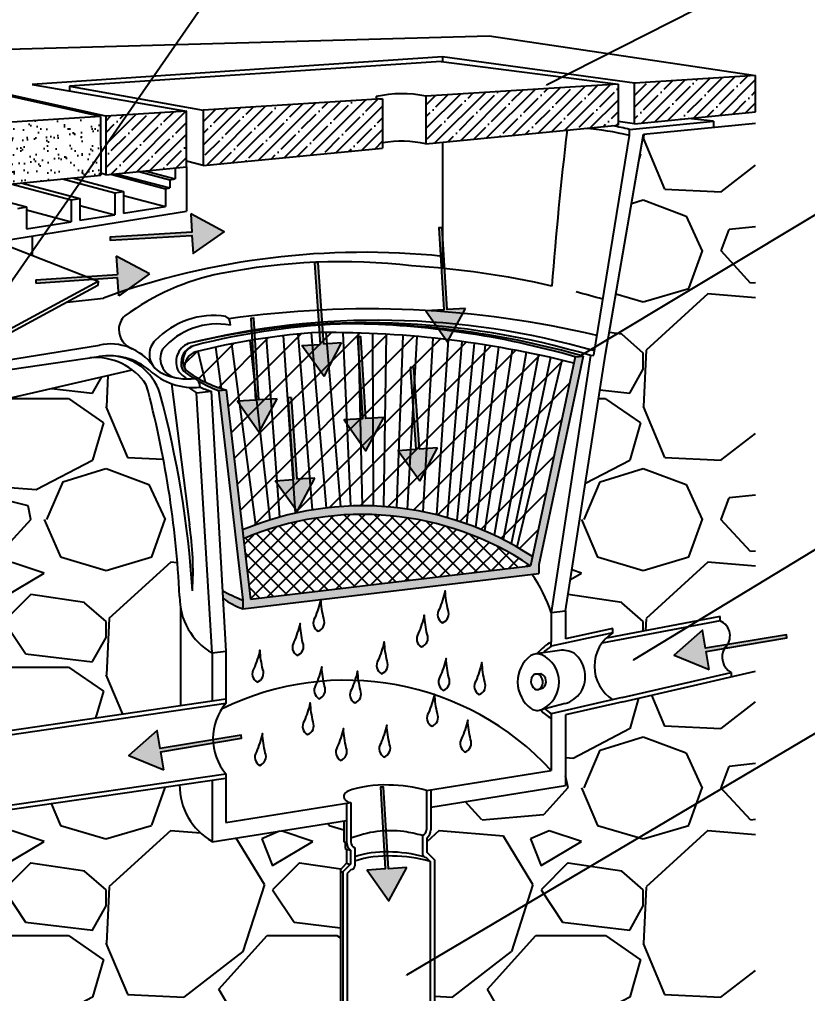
# Model space of a CAD drawing. Header units: inches. Extents: x 1 to 3312, y -950 to 1520.
# Drawn here: x 2925.2 to 2998.5, y 60.4 to 151.1 of the extents above; entities that cross this region are included whole.
import ezdxf
from ezdxf import colors
from ezdxf.entities.mleader import LeaderData, LeaderLine
from ezdxf.math import Vec2, Vec3

# ---------------------------------------------------------------- set-up
doc = ezdxf.new("R2010")
doc.units = ezdxf.units.IN
doc.header["$MEASUREMENT"] = 0
doc.styles.get("Standard").update_dxf_attribs({"font": 'arial.ttf'})
pattern_1 = [(228.012788, (-1573.9118, -1470.5753), (-200, -225), [3.3634, -332.9772]), (184.96974, (-1576.1618, -1473.0753), (300, 25), [5.7717, -571.39812]), (132.510447, (-1581.9118, -1473.5753), (250, -275), [4.0697, -402.90081]), (267.27369, (-1591.6618, -1479.8253), (25, 500), [5.25595, -520.33895]), (292.833654, (-1591.9118, -1485.0753), (-125, 300), [5.15387, -510.23433]), (357.27369, (-1589.9118, -1489.8253), (-500, 25), [5.25595, -520.33895]), (37.69424, (-1584.6618, -1490.0753), (-325, -250), [6.95072, -688.12121]), (72.255328, (-1579.1618, -1485.8253), (175, 550), [6.5622, -649.65804]), (121.429566, (-1577.1618, -1479.5753), (-200, 325), [5.27375, -522.10183]), (175.23636, (-1579.9118, -1475.0753), (275, -25), [6.0208, -295.01906]), (222.397438, (-1585.9118, -1474.5753), (-300, -275), [7.7862, -770.83438]), (138.814075, (-1566.9118, -1480.0753), (-175, 150), [2.65752, -263.09612]), (171.469234, (-1568.9118, -1478.3253), (325, -50), [5.05593, -500.53779]), (225, (-1573.912, -1477.575), (-3e-15, -25), [3.53552, -31.81981]), (203.19859, (-1575.6618, -1474.5753), (125, 50), [1.90395, -188.49038]), (291.80141, (-1577.412, -1475.3253), (-25, 75), [2.69258, -131.93655]), (30.96376, (-1576.412, -1477.8253), (75, 50), [4.37322, -141.40057]), (161.56505, (-1572.662, -1475.575), (50, -25), [3.16227, -75.89467]), (16.38954, (-1591.9118, -1475.3253), (250, 75), [4.43, -438.57113]), (70.346176, (-1587.6618, -1474.0753), (-100, -275), [3.71652, -367.93519]), (293.19859, (-1572.6618, -1470.5753), (-50, 125), [3.80788, -186.58645]), (343.61046, (-1571.1618, -1474.0753), (-250, 75), [4.43, -438.57113]), (339.443955, (-1591.9118, -1490.8253), (-125, 50), [4.272, -209.32809]), (294.77514, (-1587.9118, -1492.3253), (-125, 275), [3.57945, -354.36608]), (66.80141, (-1572.4118, -1495.5753), (50, 125), [3.80788, -186.58645]), (17.354025, (-1570.9118, -1492.0753), (-325, -100), [4.19078, -414.88559]), (69.443955, (-1584.6618, -1495.5753), (-50, -125), [2.136, -211.46409]), (101.30993, (-1573.912, -1495.5753), (-25, 100), [1.27475, -126.20074]), (165.96376, (-1574.162, -1494.3253), (75, -25), [5.15388, -97.92377]), (186.009006, (-1579.1618, -1493.0753), (250, 25), [4.77625, -472.84808]), (303.69007, (-1576.412, -1480.075), (-25, 50), [3.60555, -86.53323]), (353.157227, (-1574.4118, -1483.0753), (425, -50), [6.29485, -623.18907]), (60.945396, (-1568.1618, -1483.8253), (-100, -175), [2.5739, -254.81685]), (90, (-1566.912, -1481.575), (-25, 25), [1.5, -23.5]), (120.256437, (-1579.6618, -1492.3253), (100, -175), [3.4731, -343.838]), (48.012788, (-1581.4118, -1489.3253), (200, 225), [6.7268, -329.6138]), (0, (-1576.912, -1484.325), (25, 25), [6.5, -18.5]), (325.304846, (-1570.4118, -1484.3253), (250, -175), [3.95285, -391.33186]), (254.054604, (-1567.162, -1486.5753), (-25, -100), [3.64005, -178.3627]), (207.645975, (-1568.1618, -1490.0753), (-475, -250), [5.92662, -586.73685]), (175.426079, (-1573.4118, -1492.8253), (-325, 25), [6.26997, -620.72684])]
pattern_2 = [(45, (-1591.9118, -1495.5753), (-1.08894444, 1.08894444), []), (45, (-1590.8229, -1495.5753), (-1.08894444, 1.08894444), [1.925, -0.385, 0, -0.385])]

msp = doc.modelspace()

# ---------------------------------------------------------------- hatches: boundary and pattern name
at = {"true_color": 0xc7c8ca}
h = msp.add_hatch(dxfattribs=at)
h.set_pattern_fill('ANSI35', color=9, scale=6.16, style=0)
h.set_pattern_definition(pattern_2)
h.paths.add_polyline_path([(2993.72065, 145.9217), (2982.43193, 145.21443), (2982.43193, 141.44099), (2993.72065, 142.53275)])
h.paths.add_polyline_path([(2980.91039, 145.1191), (2963.02823, 143.99873), (2963.02823, 139.56441), (2980.91039, 141.29383)])
h = msp.add_hatch(dxfattribs=at)
h.set_pattern_fill('ANSI35', color=9, scale=6.16, style=0)
h.set_pattern_definition([(45, (-412.2949, -1008.9494), (-1.08894444, 1.08894444), []), (45, (-411.2059, -1008.9494), (-1.08894444, 1.08894444), [1.925, -0.385, 0, -0.385])])
h.paths.add_polyline_path([(2958.99027, 143.74574, -0.02214529), (2958.89879, 143.74001), (2942.29044, 142.69945), (2942.29044, 137.55881), (2958.99027, 139.17389)])
h = msp.add_hatch(dxfattribs=at)
h.set_pattern_fill('ANSI35', color=9, scale=6.16, style=0)
h.set_pattern_definition(pattern_2)
h.paths.add_polyline_path([(2935.17943, 142.25392), (2933.22169, 142.13126), (2933.22866, 139.43811)])
h.paths.add_polyline_path([(2940.7267, 142.60147), (2935.17943, 142.25392), (2933.22866, 139.43811), (2933.23579, 136.68311), (2940.7267, 137.40757)])
at = {"ltscale": 0.5}
h = msp.add_hatch(dxfattribs=at)
h.set_pattern_fill('AR-SAND', color=0, scale=0.81)
h.set_pattern_definition([(37.5, (-1576.8174, -1480.4809), (-0.05102462, 1.56072725), [0, -1.2312, 0, -1.377, 0, -1.31625]), (7.5, (-1576.8174, -1480.4809), (1.4335191, 2.2859383), [0, -0.6642, 0, -1.1097, 0, -0.42525]), (327.5, (-1577.8137, -1480.4809), (2.5224549, 0.00458383), [0, -0.405, 0, -1.458, 0, -1.9035]), (317.5, (-1577.8137, -1480.4809), (2.43496255, 0.7109172), [0, -0.2025, 0, -0.9558, 0, -1.0935])])
h.paths.add_polyline_path([(2932.7484, 138.74488), (2932.72324, 142.09998), (2932.72303, 142.10002), (2911.91692, 140.79646, -0.00704533), (2909.21364, 140.68605), (2904.45723, 133.89986), (2931.18244, 136.48452)])
h.paths.add_polyline_path([(2909.21364, 140.68605, -0.03005652), (2897.68769, 141.07073, 0.58426757), (2893.27198, 135.11531, 0.44057269), (2898.64808, 133.33805), (2904.45723, 133.89986)])
at = {"ltscale": 0.5, "true_color": 0xc7c8ca}
h = msp.add_hatch(dxfattribs=at)
h.set_pattern_fill('GRAVEL', color=9, scale=25)
h.set_pattern_definition(pattern_1)
h.paths.add_polyline_path([(2993.72065, 141.47384), (2983.28291, 140.46438), (2979.73422, 119.97978), (2993.72065, 121.29676)])
h.paths.add_polyline_path([(2993.72065, 121.29676), (2979.73422, 119.97978), (2976.03464, 96.08424), (2993.72065, 98.19883)])
h.paths.add_polyline_path([(2993.72065, 98.19883), (2976.03464, 96.08424), (2976.03464, 93.46554), (2980.43231, 94.41976), (2980.43231, 94.01045, 0.05278237), (2979.82508, 93.53703), (2993.72065, 96.17558)])
at = {"ltscale": 0.5}
h = msp.add_hatch(dxfattribs=at)
h.set_pattern_fill('AR-SAND', color=0, scale=0.71)
h.set_pattern_definition([(37.5, (-1576.8174, -1480.4809), (-0.04472528, 1.36804488), [0, -1.0792, 0, -1.207, 0, -1.15375]), (7.5, (-1576.8174, -1480.4809), (1.25654146, 2.0037237), [0, -0.5822, 0, -0.9727, 0, -0.37275]), (327.5, (-1577.6907, -1480.4809), (2.21104072, 0.00401793), [0, -0.355, 0, -1.278, 0, -1.6685]), (317.5, (-1577.6907, -1480.4809), (2.1343499, 0.62314965), [0, -0.1775, 0, -0.8378, 0, -0.9585])])
h.paths.add_polyline_path([(2932.7484, 138.74488), (2931.18244, 136.48452), (2932.7642, 136.6375)])
at = {"ltscale": 0.5, "true_color": 0x105689}
h = msp.add_hatch(color=146, dxfattribs=at)
h.dxf.hatch_style = 1
h.paths.add_polyline_path([(2941.12937, 133.03524), (2941.23106, 131.33999), (2933.62096, 130.8835), (2933.63915, 130.58028), (2941.24925, 131.03677), (2941.35094, 129.34152), (2944.23116, 131.36779)])
h = msp.add_hatch(color=146, dxfattribs=at)
h.dxf.hatch_style = 1
h.paths.add_polyline_path([(2966.69848, 124.23639), (2965.00323, 124.1347), (2964.54674, 131.7448), (2964.24352, 131.72661), (2964.70001, 124.11651), (2963.00476, 124.01482), (2965.03103, 121.1346)])
at = {"ltscale": 0.5, "true_color": 0xcd6928}
h = msp.add_hatch(color=32, dxfattribs=at)
h.dxf.hatch_style = 1
h.paths.add_polyline_path([(2934.18942, 129.10087), (2934.30585, 127.40657), (2926.70001, 126.88388), (2926.72084, 126.58083), (2934.32668, 127.10352), (2934.44312, 125.40921), (2937.30559, 127.46047)])
h = msp.add_hatch(color=32, dxfattribs=at)
h.dxf.hatch_style = 1
h.paths.add_polyline_path([(2955.1802, 121.02543), (2953.4859, 120.90899), (2952.96321, 128.51484), (2952.66016, 128.49401), (2953.18285, 120.88817), (2951.48854, 120.77173), (2953.5398, 117.90925)])
at = {"ltscale": 0.5}
h = msp.add_hatch(color=0, dxfattribs=at)
h.dxf.hatch_style = 1
h.paths.add_polyline_path([(2956.44853, 122.80026, -0.06610602), (2976.90187, 119.72608), (2977.65639, 119.78412, 0.06929766)])
h.paths.add_polyline_path([(2940.67083, 118.48587, -0.48992138), (2941.41128, 120.76489, 0.37805595), (2940.25846, 118.84996, 0.17933133), (2940.60324, 118.28513, 0.02073171), (2941.46776, 117.69541, 0.00435857), (2941.56647, 117.70625, -0.10232589), (2941.8179, 117.48506, 0.04162682), (2943.7151, 116.58816), (2944.43527, 116.65597, -0.09854018)])
at = {"ltscale": 0.5, "true_color": 0x105689}
h = msp.add_hatch(color=146, dxfattribs=at)
h.dxf.hatch_style = 1
h.paths.add_polyline_path([(2949.17116, 115.81848), (2947.47591, 115.71679), (2947.01942, 123.32689), (2946.7162, 123.3087), (2947.17269, 115.6986), (2945.47744, 115.59691), (2947.50371, 112.71669)])
at = {"ltscale": 0.5}
h = msp.add_hatch(dxfattribs=at)
h.set_pattern_fill('ANSI31', color=0, scale=15.2)
h.set_pattern_definition([(45, (-412.2949, -1008.9494), (-1.3435029, 1.3435029), [])])
h.paths.add_polyline_path([(2976.77997, 119.14045, 0.00304175), (2975.68283, 119.41138), (2971.48987, 102.01126, -0.0147917), (2972.94321, 101.11751)])
h.paths.add_polyline_path([(2975.68283, 119.41138, 0.0029633), (2974.6109, 119.66247), (2970.97355, 102.30108, -0.00513225), (2971.48987, 102.01126)])
h.paths.add_polyline_path([(2974.6109, 119.66247, 0.00304211), (2973.50744, 119.90701), (2970.21381, 102.70276, -0.00744937), (2970.97355, 102.30108)])
h.paths.add_polyline_path([(2973.50744, 119.90701, 0.00312475), (2972.37099, 120.14419), (2969.36568, 103.11776, -0.00818473), (2970.21381, 102.70276)])
h.paths.add_polyline_path([(2972.37099, 120.14419, 0.00363738), (2971.0445, 120.40236), (2968.4655, 103.52149, -0.00855188), (2969.36568, 103.11776)])
h.paths.add_polyline_path([(2971.0445, 120.40236, 0.00340888), (2969.79805, 120.62677), (2967.63986, 103.85993, -0.00773483), (2968.4655, 103.52149)])
h.paths.add_polyline_path([(2969.79805, 120.62677, 0.00341384), (2968.54683, 120.83446), (2966.80072, 104.17389, -0.00776626), (2967.63986, 103.85993)])
h.paths.add_polyline_path([(2968.54683, 120.83446, 0.00284278), (2967.50284, 120.99435), (2965.91672, 104.47305, -0.00808963), (2966.80072, 104.17389)])
h.paths.add_polyline_path([(2967.50284, 120.99435, 0.00300016), (2966.39914, 121.15021), (2965.03728, 104.73952, -0.00796551), (2965.91672, 104.47305)])
h.paths.add_polyline_path([(2966.39914, 121.15021, 0.00345202), (2965.12701, 121.31314), (2964.04288, 105.00451, -0.00892062), (2965.03728, 104.73952)])
h.paths.add_polyline_path([(2965.12701, 121.31314, 0.0038814), (2963.69412, 121.47534), (2962.77722, 105.28768, -0.01124301), (2964.04288, 105.00451)])
h.paths.add_polyline_path([(2963.69412, 121.47534, 0.00402681), (2962.20508, 121.62008), (2961.31157, 105.54203, -0.01289586), (2962.77722, 105.28768)])
h.paths.add_polyline_path([(2962.20508, 121.62008, 0.00349441), (2960.91116, 121.72624), (2960.31871, 105.67051, -0.00867819), (2961.31157, 105.54203)])
h.paths.add_polyline_path([(2960.91116, 121.72624, 0.00418976), (2959.358, 121.82966), (2959.12423, 105.77895, -0.01039708), (2960.31871, 105.67051)])
h.paths.add_polyline_path([(2959.358, 121.82966, 0.00345433), (2958.0763, 121.89534), (2958.13764, 105.8309, -0.00856393), (2959.12423, 105.77895)])
h.paths.add_polyline_path([(2958.0763, 121.89534, 0.00358227), (2956.74631, 121.94475), (2957.11431, 105.84906, -0.00887203), (2958.13764, 105.8309)])
h.paths.add_polyline_path([(2956.74631, 121.94475, 0.00382234), (2955.32657, 121.97644), (2956.02378, 105.82844, -0.00945491), (2957.11431, 105.84906)])
h.paths.add_polyline_path([(2955.32657, 121.97644, 0.00424424), (2953.74976, 121.9862), (2955.10253, 105.77882, -0.00799721), (2956.02378, 105.82844)])
h.paths.add_polyline_path([(2953.74976, 121.9862, 0.00373521), (2952.36209, 121.97264), (2953.75932, 105.65327, -0.01169486), (2955.10253, 105.77882)])
h.paths.add_polyline_path([(2952.36209, 121.97264, 0.00441174), (2951.13041, 121.85623), (2952.46486, 105.47185, -0.01133109), (2953.75932, 105.65327)])
h.paths.add_polyline_path([(2951.13041, 121.85623, 0.0048378), (2949.78238, 121.70361), (2950.89939, 105.17152, -0.01381913), (2952.46486, 105.47185)])
h.paths.add_polyline_path([(2949.78238, 121.70361, 0.0057839), (2948.17497, 121.48696), (2949.43758, 104.80869, -0.01305725), (2950.89939, 105.17152)])
h.paths.add_polyline_path([(2948.17497, 121.48696, 0.00540867), (2946.67675, 121.25077), (2948.52263, 104.5397, -0.00826663), (2949.43758, 104.80869)])
h.paths.add_polyline_path([(2946.67675, 121.25077, 0.00618361), (2944.97061, 120.94111), (2947.20541, 104.09354, -0.01205623), (2948.52263, 104.5397)])
h.paths.add_polyline_path([(2944.97061, 120.94111, 0.00552621), (2943.45273, 120.62874), (2943.95807, 116.79276, 0.01157612), (2944.43527, 116.65597), (2945.94698, 103.59945, -0.01171986), (2947.20541, 104.09354)])
h.paths.add_polyline_path([(2943.45273, 120.62874, 0.00606014), (2941.7966, 120.24771), (2942.46289, 117.38545, 0.03755358), (2943.95807, 116.79276)])
h.paths.add_polyline_path([(2941.7966, 120.24771, 0.00069276), (2941.60788, 120.2016, 0.34437859), (2940.55841, 118.68103, 0.03718512), (2940.67083, 118.48587, 0.04915106), (2942.46289, 117.38545)])
at = {"ltscale": 0.5, "true_color": 0x105689}
h = msp.add_hatch(color=146, dxfattribs=at)
h.dxf.hatch_style = 1
h.paths.add_polyline_path([(2959.11457, 114.08548), (2957.41932, 113.98379), (2956.96283, 121.59389), (2956.65961, 121.5757), (2957.1161, 113.9656), (2955.42085, 113.86391), (2957.44712, 110.98369)])
at = {"ltscale": 0.5}
h = msp.add_hatch(color=0, dxfattribs=at)
h.dxf.hatch_style = 1
h.paths.add_polyline_path([(2973.52278, 99.56106), (2973.52278, 100.36676), (2977.65639, 119.78412), (2976.90187, 119.71308), (2972.76407, 100.27605), (2946.69268, 97.15888), (2944.43527, 116.65597), (2943.7151, 116.58816), (2945.97406, 97.07768), (2945.97635, 96.26753)])
at = {"ltscale": 0.5, "true_color": 0xc7c8ca}
h = msp.add_hatch(dxfattribs=at)
h.set_pattern_fill('GRAVEL', color=9, scale=25)
h.set_pattern_definition(pattern_1)
edge = h.paths.add_edge_path()
edge.add_line((2993.72065, 49.57815), (2993.72065, 90.4447))
edge.add_line((2993.72065, 90.4447), (2981.37179, 87.60109))
edge.add_line((2981.37179, 87.60109), (2976.03464, 86.37208))
edge.add_line((2976.03464, 86.37208), (2976.03464, 79.79193))
edge.add_line((2976.03464, 79.79193), (2963.47717, 77.7897))
edge.add_line((2963.47717, 77.7897), (2963.47717, 75.68334))
edge.add_arc((2962.48467, 75.68334), 0.9925, -50.9134924, 0, ccw=False)
edge.add_line((2963.11044, 74.91297), (2963.11044, 73.60019))
edge.add_line((2963.11044, 73.60019), (2963.81889, 72.89173))
edge.add_line((2963.81889, 72.89173), (2963.81889, 55.64585))
edge.add_line((2963.81889, 55.64585), (2964.24338, 43.93312))
edge.add_line((2964.24338, 43.93312), (2955.4461, 43.27975))
edge.add_line((2955.4461, 43.27975), (2955.07761, 53.76516))
edge.add_line((2955.07761, 53.76516), (2955.07761, 71.95556))
edge.add_line((2955.07761, 71.95556), (2955.62726, 72.56879))
edge.add_line((2955.62726, 72.56879), (2955.62726, 73.88158))
edge.add_line((2955.62726, 73.88158), (2955.52418, 74.51207))
edge.add_line((2955.52418, 74.51207), (2955.52418, 73.94533))
edge.add_arc((2956.0028, 74.60395), 0.81416, 233.9934559, 269.7796727)
edge.add_arc((2956.62544, 74.56017), 0.9925, 183.2369107, 230.9134924, ccw=False)
edge.add_arc((2955.63765, 75.31828), 0.81416, 252.0747664, 269.7796727, ccw=False)
edge.add_line((2955.38707, 74.54364), (2955.38707, 76.49977))
edge.add_line((2955.38707, 76.49977), (2943.12145, 74.54407))
edge.add_line((2943.12145, 74.54407), (2943.12145, 74.59568))
edge.add_arc((2946.09738, 79.80318), 5.99785, 179.3780863, 240.2533516, ccw=False)
edge.add_line((2940.09988, 79.86828), (2896.26081, 73.4575))
edge.add_line((2896.26081, 73.4575), (2896.26081, 32.48577))
edge.add_line((2896.26081, 32.48577), (2993.72065, 49.57815))
edge = h.paths.add_edge_path()
edge.add_arc((2946.09738, 97.35656), 5.99785, 179.3736961, 188.6985603, ccw=False)
edge.add_arc((2847.00026, 92.87146), 93.21078, 2.7983608, 15.0863639)
edge.add_arc((2932.27, 113.96197), 5.6927, 33.8372245, 53.1016289)
edge.add_line((2935.68789, 118.51443), (2900.54685, 110.448))
edge.add_arc((2901.56578, 105.16839), 5.37703, 100.9233254, 170.6092139)
edge.add_line((2896.26081, 106.04575), (2896.26081, 80.74772))
edge.add_line((2896.26081, 80.74772), (2940.16852, 87.22906))
edge.add_line((2940.16852, 87.22906), (2940.16852, 96.44946))
at = {"ltscale": 0.5, "true_color": 0xcd6928}
h = msp.add_hatch(color=32, dxfattribs=at)
h.dxf.hatch_style = 1
h.paths.add_polyline_path([(2964.09116, 111.24943), (2962.39686, 111.13299), (2961.87417, 118.73883), (2961.57112, 118.71801), (2962.09381, 111.11217), (2960.3995, 110.99573), (2962.45076, 108.13325)])
h = msp.add_hatch(color=32, dxfattribs=at)
h.dxf.hatch_style = 1
h.paths.add_polyline_path([(2952.68975, 108.43744), (2950.99544, 108.321), (2950.47275, 115.92684), (2950.1697, 115.90602), (2950.69239, 108.30018), (2948.99809, 108.18374), (2951.04935, 105.32126)])
at = {"ltscale": 0.5}
h = msp.add_hatch(color=0, dxfattribs=at)
h.dxf.hatch_style = 1
h.paths.add_polyline_path([(2945.94698, 103.59945), (2946.0429, 102.77101, -0.25478595), (2972.76407, 100.27605), (2972.94321, 101.11751, 0.24962414)])
h = msp.add_hatch(dxfattribs=at)
h.set_pattern_fill('ANSI37', color=0, scale=8)
h.set_pattern_definition([(45, (-412.2949, -1008.9494), (-0.70710678, 0.70710678), []), (135, (-412.2949, -1008.9494), (-0.70710678, -0.70710678), [])])
h.paths.add_polyline_path([(2946.0429, 102.77101), (2946.69268, 97.15888), (2972.76407, 100.27605, 0.25478595)])
h = msp.add_hatch(color=0, dxfattribs=at)
h.dxf.hatch_style = 1
h.paths.add_polyline_path([(2945.97406, 97.07768, -0.04127584), (2944.09218, 97.96573), (2944.13272, 97.2558, 0.0923022), (2945.97635, 96.26753)])
at = {"ltscale": 0.5, "true_color": 0x105689}
h = msp.add_hatch(color=146, dxfattribs=at)
h.dxf.hatch_style = 1
h.paths.add_polyline_path([(2989.39059, 90.61566), (2989.11024, 92.29066), (2996.62944, 93.54914), (2996.57929, 93.84874), (2989.0601, 92.59025), (2988.77976, 94.26525), (2986.1299, 91.94583)])
h = msp.add_hatch(color=146, dxfattribs=at)
h.dxf.hatch_style = 1
h.paths.add_polyline_path([(2938.62792, 81.26384), (2938.34757, 82.93884), (2945.86676, 84.19732), (2945.81662, 84.49692), (2938.29743, 83.23844), (2938.01709, 84.91344), (2935.36723, 82.59402)])
h = msp.add_hatch(color=146, dxfattribs=at)
h.dxf.hatch_style = 1
h.paths.add_polyline_path([(2961.24042, 72.15158), (2959.54517, 72.04989), (2959.08868, 79.65999), (2958.78546, 79.6418), (2959.24195, 72.0317), (2957.5467, 71.93001), (2959.57297, 69.04979)])

# ---------------------------------------------------------------- linework, layer by layer
at = {"color": 0, "ltscale": 0.5}
for p, q in [((2907.3696, 147.91552), (2968.90843, 149.63562)), ((2968.90843, 149.63562), (2993.72065, 145.9217)), ((2932.72303, 142.10002), (2906.80219, 147.89966)), ((2933.22169, 142.13126), (2907.3696, 147.91552)), ((2964.57287, 147.67976), (2926.36754, 145.0986)), ((2964.45777, 147.21759), (2929.85251, 144.93511)), ((2964.45777, 147.21759), (2980.91039, 145.1191)), ((2982.43193, 145.21443), (2964.57287, 147.67976)), ((2964.57287, 147.67976), (2964.57287, 147.2029)), ((2993.72065, 145.9217), (2982.43193, 145.21443)), ((2982.43193, 141.44099), (2982.43193, 145.21443)), ((2993.72065, 142.53275), (2993.72065, 145.9217)), ((2926.36754, 145.0986), (2940.7267, 142.60147)), ((2929.85251, 144.93511), (2942.29044, 142.69945)), ((2929.85251, 144.93511), (2929.85251, 144.49255)), ((2980.91039, 145.1191), (2963.02823, 143.99873)), ((2980.91039, 145.1191), (2980.91039, 141.29383)), ((2958.99027, 143.74574), (2942.29044, 142.69945)), ((2958.99027, 143.74574), (2958.99027, 139.17389)), ((2963.02823, 143.99873), (2963.02823, 139.56441)), ((2940.7267, 142.60147), (2933.22169, 142.13126)), ((2940.7267, 137.40757), (2940.7267, 142.60147)), ((2942.29044, 142.69945), (2942.29044, 137.55881)), ((2982.43193, 141.44099), (2993.72065, 142.53275)), ((2932.72324, 142.10003), (2911.91692, 140.79646)), ((2932.72324, 142.10003), (2932.7642, 136.6375)), ((2933.22169, 142.13126), (2933.23579, 136.68311)), ((2982.43193, 141.44099), (2980.91039, 141.65103)), ((2981.97324, 140.90906), (2989.80409, 141.6664)), ((2989.80409, 141.6664), (2987.43658, 141.925)), ((2989.80409, 141.6664), (2989.80409, 141.09506)), ((2963.02823, 139.56441), (2980.91039, 141.29383)), ((2981.97324, 140.33772), (2981.97324, 140.90906)), ((2983.28291, 140.46438), (2993.72065, 141.47384)), ((2964.57287, 139.71379), (2964.57287, 127.97335)), ((2978.64563, 119.87727), (2981.97324, 140.33772)), ((2979.73422, 119.97978), (2983.28291, 140.46438)), ((2942.29044, 137.55881), (2958.99027, 139.17389)), ((2942.29044, 137.55881), (2940.7267, 137.94567)), ((2933.23579, 136.68311), (2940.7267, 137.40757)), ((2936.30632, 136.98007), (2939.19401, 136.22272)), ((2936.88846, 137.03637), (2939.6879, 136.30217)), ((2939.6879, 137.30711), (2939.6879, 136.30217)), ((2940.7267, 137.40757), (2940.7267, 133.30243)), ((2898.64808, 133.33805), (2932.7642, 136.6375)), ((2929.18594, 136.29144), (2934.08103, 135.00762)), ((2930.12787, 136.38253), (2934.88018, 135.13616)), ((2933.23579, 136.68311), (2932.76271, 136.83609)), ((2933.66746, 136.72486), (2938.77502, 135.38531)), ((2934.1613, 136.77262), (2939.19401, 135.4527)), ((2939.19401, 136.22272), (2939.6879, 136.30217)), ((2939.19401, 136.22272), (2939.19401, 135.4527)), ((2919.48876, 135.3536), (2925.85374, 133.68428)), ((2924.39029, 135.82764), (2930.0123, 134.35317)), ((2925.33222, 135.91874), (2930.81145, 134.48171)), ((2938.77502, 135.38531), (2939.19401, 135.4527)), ((2938.77502, 135.38531), (2938.77502, 133.72176)), ((2930.0123, 134.35317), (2930.81145, 134.48171)), ((2930.0123, 134.35317), (2930.0123, 132.31229)), ((2930.81145, 134.48171), (2930.81145, 132.44084)), ((2934.08103, 135.00762), (2934.88018, 135.13616)), ((2934.08103, 135.00762), (2934.08103, 132.96674)), ((2934.88018, 135.13616), (2934.88018, 133.09528)), ((2934.88018, 134.75146), (2938.77502, 133.72997)), ((2925.05459, 133.55573), (2925.85374, 133.68428)), ((2925.85374, 133.68428), (2925.85374, 131.6434)), ((2925.85374, 133.40295), (2930.0123, 132.31229)), ((2930.81312, 133.82381), (2934.08103, 132.96674)), ((2934.88018, 133.09528), (2938.77502, 133.72176)), ((2915.13916, 129.18673), (2940.7267, 133.30243)), ((2930.81145, 132.44084), (2934.08103, 132.96674)), ((2925.85374, 131.6434), (2930.0123, 132.31229)), ((2926.36754, 130.99279), (2926.36754, 129.16641)), ((2923.29884, 130.36365), (2932.51058, 126.76974)), ((2932.47179, 126.35576), (2923.03419, 121.25522)), ((2923.08376, 121.67057), (2932.51058, 126.76974)), ((2932.51058, 126.76974), (2932.47179, 126.35576)), ((2929.62821, 124.81896), (2933.0093, 125.20193)), ((2950.89939, 105.17152), (2949.78238, 121.70361)), ((2952.46486, 105.47185), (2951.13041, 121.85623)), ((2953.75932, 105.65327), (2952.36209, 121.97264)), ((2955.10253, 105.77882), (2953.74976, 121.9862)), ((2956.02378, 105.82844), (2955.32657, 121.97644)), ((2957.11431, 105.84906), (2956.74631, 121.94475)), ((2958.13764, 105.8309), (2958.0763, 121.89534)), ((2959.12423, 105.77895), (2959.358, 121.82966)), ((2960.31871, 105.67051), (2960.91116, 121.72624)), ((2961.31157, 105.54203), (2962.20508, 121.62008)), ((2914.48687, 117.89902), (2932.62959, 120.81724)), ((2947.20541, 104.09354), (2944.97061, 120.94111)), ((2948.52263, 104.5397), (2946.67675, 121.25077)), ((2949.43758, 104.80869), (2948.17497, 121.48696)), ((2962.77722, 105.28768), (2963.69412, 121.47534)), ((2964.04288, 105.00451), (2965.12701, 121.31314)), ((2965.03728, 104.73952), (2966.39914, 121.15021)), ((2967.50284, 120.99435), (2965.91672, 104.47305)), ((2968.54683, 120.83446), (2966.80072, 104.17389)), ((2918.49245, 117.70301), (2932.59272, 119.75404)), ((2941.7966, 120.24771), (2942.46289, 117.38545)), ((2943.45273, 120.62874), (2943.95807, 116.79276)), ((2969.79805, 120.62677), (2967.63986, 103.85993)), ((2971.0445, 120.40236), (2968.4655, 103.52149)), ((2972.37099, 120.14419), (2969.36568, 103.11776)), ((2973.50744, 119.90701), (2970.21381, 102.70276)), ((2977.65639, 119.78412), (2973.52278, 100.36676)), ((2978.34789, 119.84924), (2974.6946, 95.92403)), ((2976.03464, 96.08424), (2979.73422, 119.97978)), ((2976.90469, 119.7263), (2977.65639, 119.78412)), ((2978.34789, 119.84924), (2978.64563, 119.87727)), ((2974.6109, 119.66247), (2970.97355, 102.30108)), ((2975.68283, 119.41138), (2971.48987, 102.01126)), ((2976.90469, 119.7263), (2972.76407, 100.27605)), ((2900.54685, 110.448), (2935.68789, 118.51443)), ((2939.35069, 117.22144), (2941.02177, 104.06705)), ((2941.68144, 116.38861), (2943.03241, 116.52387)), ((2943.12365, 92.1478), (2941.68144, 116.38861)), ((2943.03241, 116.52387), (2944.41551, 92.30377)), ((2943.7151, 116.58816), (2944.43527, 116.65597)), ((2943.7151, 116.58816), (2945.97406, 97.07768)), ((2944.43527, 116.65597), (2946.69268, 97.15888)), ((2946.69268, 97.15888), (2972.76407, 100.27605)), ((2973.52278, 100.36676), (2973.52278, 99.56106)), ((2945.97635, 96.26753), (2973.52278, 99.56106)), ((2945.97406, 97.07768), (2945.97635, 96.26753)), ((2940.16852, 96.44946), (2940.16852, 87.22906)), ((2974.6946, 95.92403), (2976.03464, 96.08424)), ((2974.6946, 95.92403), (2974.6946, 93.17478)), ((2976.03464, 96.08424), (2976.03464, 93.46554)), ((2990.4056, 95.54611), (2979.82508, 93.53703)), ((2990.4056, 95.13896), (2990.4056, 95.54611)), ((2980.43231, 94.41976), (2976.03464, 93.46554)), ((2990.4056, 95.13896), (2979.40202, 93.04955)), ((2980.43231, 94.01045), (2980.43231, 94.41976)), ((2980.43231, 94.01045), (2974.6946, 92.76547)), ((2974.6946, 92.76547), (2974.6946, 93.17478)), ((2943.12145, 92.14905), (2943.12145, 87.66495)), ((2943.12356, 92.14931), (2944.41551, 92.30377)), ((2944.41551, 92.30377), (2944.41551, 87.45164)), ((2975.46823, 92.38773), (2973.26172, 92.05763)), ((2973.26837, 90.18583), (2973.73848, 90.2325)), ((2981.28203, 87.99089), (2991.44017, 90.33003)), ((2981.37179, 87.60109), (2993.72065, 90.4447)), ((2991.44017, 90.33003), (2991.44017, 89.91957)), ((2973.48403, 88.74427), (2973.95525, 88.88674)), ((2944.41551, 87.45164), (2896.25994, 80.34326)), ((2944.41551, 87.85597), (2896.26081, 80.74772)), ((2976.00229, 87.43303), (2973.65407, 86.81896)), ((2981.28203, 87.99089), (2974.6946, 86.47398)), ((2981.37179, 87.60109), (2976.03464, 86.37208)), ((2974.6946, 86.49666), (2974.6946, 81.19848)), ((2976.03464, 86.37208), (2976.03464, 79.79193)), ((2896.26081, 73.87138), (2944.41551, 80.90539)), ((2944.41551, 80.90539), (2944.41551, 76.37061)), ((2963.07717, 79.34613), (2974.6946, 81.19848)), ((2896.26081, 73.4575), (2944.41551, 80.49937)), ((2943.12145, 80.31014), (2943.12145, 74.54407)), ((2963.07717, 79.34613), (2963.07717, 75.68334)), ((2963.47717, 77.7897), (2976.03464, 79.79193)), ((2963.47717, 79.34613), (2963.47717, 75.68334)), ((2944.41551, 76.37061), (2956.03294, 78.22296)), ((2955.63294, 78.15918), (2955.63294, 74.56017)), ((2956.03294, 78.22296), (2956.03294, 74.56017)), ((2943.12145, 74.54407), (2955.63294, 76.53897)), ((2955.38707, 76.49977), (2955.38707, 74.54364)), ((2962.71044, 75.13554), (2962.71044, 73.4345)), ((2955.62726, 73.88158), (2955.62726, 72.56879)), ((2955.99967, 73.7898), (2955.99967, 72.47701)), ((2956.39967, 74.01237), (2956.39967, 72.31133)), ((2955.07761, 71.92005), (2955.07761, 41.8807)), ((2955.08311, 71.96169), (2955.62726, 72.56879)), ((2955.99967, 72.47701), (2955.29122, 71.76856)), ((2955.29122, 71.76856), (2955.29122, 42.17766)), ((2956.07466, 71.98631), (2955.69122, 71.60287)), ((2955.69122, 71.60287), (2955.69122, 42.59172))]:
    msp.add_line(p, q, dxfattribs=at)
at = {"color": 32, "ltscale": 0.5, "true_color": 0xcd6928}
for p, q in [((2937.30559, 127.46047), (2934.18942, 129.10087)), ((2934.18942, 129.10087), (2934.30585, 127.40657)), ((2952.96321, 128.51484), (2952.66016, 128.49401)), ((2952.66016, 128.49401), (2953.18285, 120.88817)), ((2952.96321, 128.51484), (2953.4859, 120.90899)), ((2926.70001, 126.88388), (2934.30585, 127.40657)), ((2926.72084, 126.58083), (2934.32668, 127.10352)), ((2934.44312, 125.40921), (2934.32668, 127.10352)), ((2937.30559, 127.46047), (2934.44312, 125.40921)), ((2926.70001, 126.88388), (2926.72084, 126.58083)), ((2951.48854, 120.77173), (2953.18285, 120.88817)), ((2953.5398, 117.90925), (2951.48854, 120.77173)), ((2955.1802, 121.02543), (2953.4859, 120.90899)), ((2953.5398, 117.90925), (2955.1802, 121.02543)), ((2961.87417, 118.73883), (2961.57112, 118.71801)), ((2961.57112, 118.71801), (2962.09381, 111.11217)), ((2961.87417, 118.73883), (2962.39686, 111.13299)), ((2950.47275, 115.92684), (2950.1697, 115.90602)), ((2950.1697, 115.90602), (2950.69239, 108.30018)), ((2950.47275, 115.92684), (2950.99544, 108.321)), ((2960.3995, 110.99573), (2962.09381, 111.11217)), ((2962.45076, 108.13325), (2960.3995, 110.99573)), ((2964.09116, 111.24943), (2962.39686, 111.13299)), ((2962.45076, 108.13325), (2964.09116, 111.24943)), ((2948.99809, 108.18374), (2950.69239, 108.30018)), ((2951.04935, 105.32126), (2948.99809, 108.18374)), ((2952.68975, 108.43744), (2950.99544, 108.321)), ((2951.04935, 105.32126), (2952.68975, 108.43744))]:
    msp.add_line(p, q, dxfattribs=at)
at = {"color": 146, "ltscale": 0.5, "true_color": 0x105689}
for points in [[(2941.12937, 133.03524), (2941.23106, 131.33999), (2933.62096, 130.8835), (2933.63915, 130.58028), (2941.24925, 131.03677), (2941.35094, 129.34152), (2944.23116, 131.36779)], [(2966.69848, 124.23639), (2965.00323, 124.1347), (2964.54674, 131.7448), (2964.24352, 131.72661), (2964.70001, 124.11651), (2963.00476, 124.01482), (2965.03103, 121.1346)], [(2949.17116, 115.81848), (2947.47591, 115.71679), (2947.01942, 123.32689), (2946.7162, 123.3087), (2947.17269, 115.6986), (2945.47744, 115.59691), (2947.50371, 112.71669)], [(2959.11457, 114.08548), (2957.41932, 113.98379), (2956.96283, 121.59389), (2956.65961, 121.5757), (2957.1161, 113.9656), (2955.42085, 113.86391), (2957.44712, 110.98369)], [(2989.39059, 90.61566), (2989.11024, 92.29066), (2996.62944, 93.54914), (2996.57929, 93.84874), (2989.0601, 92.59025), (2988.77976, 94.26525), (2986.1299, 91.94583)], [(2938.62792, 81.26384), (2938.34757, 82.93884), (2945.86676, 84.19732), (2945.81662, 84.49692), (2938.29743, 83.23844), (2938.01709, 84.91344), (2935.36723, 82.59402)], [(2961.24042, 72.15158), (2959.54517, 72.04989), (2959.08868, 79.65999), (2958.78546, 79.6418), (2959.24195, 72.0317), (2957.5467, 71.93001), (2959.57297, 69.04979)]]:
    msp.add_lwpolyline(points, close=True, dxfattribs=at)
for points in [[(2952.68137, 95.42403, 0.43193221), (2952.98954, 94.16915, 0.43193221), (2953.51049, 95.35165, -0.03895305), (2953.24864, 97.13703, -0.03895305)], [(2964.25347, 96.20934, 0.43193221), (2964.56163, 94.95446, 0.43193221), (2965.08259, 96.13696, -0.03895305), (2964.82074, 97.92234, -0.03895305)], [(2962.31105, 93.95774, 0.43193221), (2962.61922, 92.70285, 0.43193221), (2963.14017, 93.88535, -0.03895305), (2962.87832, 95.67073, -0.03895305)], [(2950.73895, 93.17242, 0.43193221), (2951.04712, 91.91754, 0.43193221), (2951.56808, 93.10004, -0.03895305), (2951.30623, 94.88542, -0.03895305)], [(2958.58172, 91.47321, 0.43193221), (2958.88989, 90.21832, 0.43193221), (2959.41084, 91.40082, -0.03895305), (2959.14899, 93.18621, -0.03895305)], [(2947.00962, 90.6879, 0.43193221), (2947.31779, 89.43301, 0.43193221), (2947.83875, 90.61551, -0.03895305), (2947.5769, 92.40089, -0.03895305)], [(2964.33109, 89.92035, 0.43193221), (2964.63926, 88.66547, 0.43193221), (2965.16022, 89.84797, -0.03895305), (2964.89837, 91.63335, -0.03895305)], [(2952.759, 89.13504, 0.43193221), (2953.06716, 87.88015, 0.43193221), (2953.58812, 89.06265, -0.03895305), (2953.32627, 90.84804, -0.03895305)], [(2967.67204, 89.53214, 0.43193221), (2967.9802, 88.27725, 0.43193221), (2968.50116, 89.45975, -0.03895305), (2968.23931, 91.24514, -0.03895305)], [(2956.09994, 88.74683, 0.43193221), (2956.40811, 87.49194, 0.43193221), (2956.92907, 88.67444, -0.03895305), (2956.66722, 90.45982, -0.03895305)], [(2963.26589, 86.58172, 0.43193221), (2963.57406, 85.32684, 0.43193221), (2964.09501, 86.50934, -0.03895305), (2963.83316, 88.29472, -0.03895305)], [(2951.69379, 85.79641, 0.43193221), (2952.00196, 84.54152, 0.43193221), (2952.52292, 85.72402, -0.03895305), (2952.26107, 87.50941, -0.03895305)], [(2958.81485, 83.70898, 0.43193221), (2959.12301, 82.45409, 0.43193221), (2959.64397, 83.63659, -0.03895305), (2959.38212, 85.42198, -0.03895305)], [(2966.35114, 84.17482, 0.43193221), (2966.6593, 82.91993, 0.43193221), (2967.18026, 84.10243, -0.03895305), (2966.91841, 85.88781, -0.03895305)], [(2947.24275, 82.92367, 0.43193221), (2947.55092, 81.66878, 0.43193221), (2948.07188, 82.85128, -0.03895305), (2947.81003, 84.63667, -0.03895305)], [(2954.77904, 83.3895, 0.43193221), (2955.08721, 82.13462, 0.43193221), (2955.60817, 83.31712, -0.03895305), (2955.34631, 85.1025, -0.03895305)]]:
    msp.add_lwpolyline(points, format="xyb", close=True, dxfattribs=at)
at = {"color": 0, "ltscale": 0.5}
for points in [[(2955.52418, 74.51207), (2955.52418, 73.94533)], [(2963.11044, 74.91297), (2963.11044, 73.60019), (2963.81889, 72.89173), (2963.81889, 43.7614)], [(2963.03545, 73.10948), (2963.41889, 72.72605), (2963.41889, 43.09035)]]:
    msp.add_lwpolyline(points, dxfattribs=at)
for centre, radius, start, end in [((2958.43609, 143.90707), 0.06044, 119.895521, 239.9948657), ((2958.87987, 144.77498), 1.03515, 242.7481329, 276.1223053), ((2960.80453, 133.68521), 10.55052, 77.8327063, 103.1405133), ((3326.40786, 99.23316), 352.70383, 173.2261241, 175.5949893), ((2976.04213, 116.40487), 24.65683, 76.0812261, 85.8298583), ((2976.04213, 116.97621), 24.65683, 76.0812261, 79.8165903), ((2960.80453, 129.25089), 10.55052, 77.8327063, 99.901754), ((2957.26553, 58.24414), 71.21594, 84.1106173, 109.9135054), ((2955.11936, 71.02445), 57.55483, 83.4378842, 101.2090237), ((2956.70732, 47.30923), 81.0467, 77.1399648, 86.4705081), ((2948.44424, 105.18907), 22.74452, 101.4443852, 126.2419268), ((2956.70732, 47.30923), 81.0467, 73.671649, 75.4967072), ((2936.17891, 122.26299), 1.73449, 132.9198838, 179.5227291), ((2943.27536, 116.06766), 7.50455, 81.2719467, 136.4453952), ((2944.00509, 122.76685), 0.82674, 353.7153313, 60.3455218), ((2957.72949, 32.043), 92.14747, 76.689437, 98.1485235), ((2943.61458, 116.08804), 6.69891, 79.5738553, 139.6006969), ((2958.5294, 50.24065), 72.89163, 73.9259918, 103.9963889), ((2957.51348, 50.16964), 72.7277, 73.3531779, 102.8655353), ((2957.81491, 56.74996), 66.0832, 91.6084145, 104.3726131), ((2956.22361, 45.14958), 77.65101, 73.9775337, 90.4006916), ((2955.10006, 44.25066), 78.56118, 73.888122, 89.3727794), ((2936.36983, 122.27744), 1.92535, 180, 249.2932706), ((2958.34272, 52.12007), 70.10813, 94.8936072, 103.8098486), ((2953.96354, 29.10354), 92.8829, 75.7799146, 90.9879201), ((2933.64268, 116.00838), 4.91441, 35.8750255, 101.8965892), ((2939.01782, 119.96846), 1.73449, 132.9198838, 179.5227291), ((2941.64607, 119.24647), 1.87651, 113.4345433, 207.8971644), ((2941.92018, 119.15404), 1.68932, 107.5325167, 190.3701057), ((2941.92487, 119.33823), 1.51629, 109.7986049, 214.2034901), ((2933.55611, 113.99621), 5.83786, 50.3224046, 99.4986883), ((2933.48379, 114.82223), 5.01237, 17.4838788, 89.1733008), ((2939.20874, 119.98291), 1.92535, 180, 249.2932706), ((2940.13374, 119.56716), 1.83591, 151.978525, 266.2763492), ((2942.05608, 118.76981), 1.5003, 107.3818485, 183.392292), ((2932.27, 113.96197), 5.6927, 33.8372245, 95.3535137), ((2941.19293, 119.03273), 0.95218, 191.0668566, 231.7342967), ((2941.37875, 122.84756), 5.98049, 226.7811195, 275.76223), ((2940.89547, 123.36244), 5.69585, 245.4395207, 276.765456), ((2945.07333, 123.32794), 7.10357, 224.2800126, 232.826679), ((2948.14372, 128.41095), 12.62502, 233.3257526, 238.0764301), ((2947.1505, 127.02871), 10.72223, 232.8199864, 255.3310583), ((2847.00026, 92.87146), 93.21078, 2.7983608, 15.0863639), ((2941.15742, 116.98779), 0.82674, 353.7153313, 60.3455218), ((2948.14372, 128.41095), 12.62502, 239.9302612, 249.4649221), ((2848.26636, 92.06773), 93.21078, 3.6152121, 15.0863639), ((2948.14372, 127.23435), 12.62502, 235.0576288, 239.2120377), ((2945.07333, 123.32794), 7.10357, 244.2058304, 253.3030708), ((2957.11431, 77.00634), 28.84273, 56.7152538, 112.7791466), ((2957.11431, 77.00634), 28.04273, 56.0776718, 113.253815), ((2912.17023, 99.72824), 29.17596, 356.4962342, 8.5522857), ((2960.41844, 90.95862), 15.11503, 19.1782477, 34.3460898), ((2950.40268, 108.90048), 12.62502, 239.9302612, 249.4649221), ((2946.09738, 97.35656), 5.99785, 179.3736961, 240.2775748), ((2947.70844, 101.71258), 5.7139, 231.259617, 252.3539534), ((2989.83282, 93.74747), 1.50476, 311.6288112, 67.6266735), ((2982.36479, 90.90563), 3.6571, 121.8986963, 238.222363), ((2976.60545, 89.61914), 4.03657, 118.2542793, 142.453153), ((2976.68134, 89.63106), 3.71102, 122.3685906, 136.9703312), ((2992.28264, 91.78024), 1.67716, 149.8461523, 239.8461523), ((2974.62873, 89.44901), 3.06453, 126.6631003, 234.3361928), ((2973.37793, 90.91246), 1.15105, 68.041502, 120.2029411), ((2972.59912, 89.42493), 2.82677, 296.1222168, 64.6735918), ((2975.72227, 90.17612), 2.22615, 60.4735491, 96.5525793), ((2975.07255, 89.93941), 2.78865, 328.3773682, 51.2146295), ((2973.62643, 89.49145), 0.82677, 129.4926469, 236.444396), ((2973.32316, 89.74491), 0.44431, 74.1092081, 120.0570307), ((2973.09114, 89.42493), 0.82677, 313.6653223, 64.6735918), ((2973.38481, 89.48519), 0.82677, 313.6271908, 64.6735918), ((2955.54479, 63.58944), 26.01526, 42.5998284, 116.3215395), ((2973.39852, 89.16152), 0.42591, 233.2678771, 308.2113856), ((2975.04508, 90.27917), 3.0028, 288.588814, 323.1244082), ((2948.23414, 84.17851), 5.02944, 139.3986149, 220.6013851), ((2973.40676, 87.80798), 1.01947, 236.3611655, 295.379278), ((2976.60545, 89.61914), 4.03657, 223.7430027, 241.7457207), ((2976.68134, 89.63106), 3.71102, 226.4400483, 237.6314094), ((2946.09738, 79.80318), 5.99785, 179.3736961, 240.2775748), ((2959.06249, 70.26021), 9.60143, 87.0172523, 110.4548781), ((2959.5621, 67.30315), 12.54548, 73.7286625, 90), ((2955.91375, 78.77181), 0.52668, 107.4977564, 207.1204909), ((2956.10523, 79.07481), 0.85492, 219.4393196, 265.1489578), ((2959.7238, 65.56785), 10.02181, 82.8524375, 111.6097776), ((2959.19536, 63.09256), 12.54548, 73.7286625, 81.8643313), ((2962.48467, 75.68334), 0.5925, 292.397964, 0), ((2962.48467, 75.68334), 0.9925, 309.0865076, 0), ((2955.63765, 75.31828), 0.81416, 252.0747664, 269.7796727), ((2956.62544, 74.56017), 0.9925, 180, 230.9134924), ((2956.62544, 74.56017), 0.5925, 180, 247.602036), ((2956.0028, 74.60395), 0.81416, 233.9934559, 269.7796727), ((2959.22638, 64.60627), 9.01045, 88.1447612, 108.2832033), ((2959.54063, 61.38349), 12.22852, 74.1153454, 90.1056219), ((2959.4042, 63.64013), 9.60143, 87.0172523, 108.235606), ((2959.90381, 60.68307), 12.54548, 73.7286625, 90), ((2963.03545, 73.4345), 0.32502, 180, 270), ((2955.23813, 71.92005), 0.16052, 164.9652386, 289.3125658), ((2956.0028, 73.29117), 0.81416, 242.531173, 269.7796727), ((2956.07466, 72.31133), 0.32502, 270, 0)]:
    msp.add_arc(centre, radius, start, end, dxfattribs=at)

# ---------------------------------------------------------------- leaders
ml = msp.add_multileader_mtext('Standard')
ml.set_content('SKIMMER INFLOW', color=256)
ml.set_leader_properties(color=256)
ml.build(insert=Vec2(0, 0))
ml.multileader.update_dxf_attribs({"text_left_attachment_type": 5, "text_right_attachment_type": 5, "dogleg_length": 0.36, "arrow_head_size": 0.18})
ctx = ml.context
ctx.base_point, ctx.char_height, ctx.arrow_head_size, ctx.landing_gap_size, ctx.plane_origin = Vec3(2931.07321, 171.3604), 5, 0.18, 0.09, Vec3(2785.6907, 117.17036)
ctx.left_attachment, ctx.right_attachment = 5, 5
notes = []
notes.append((ctx, [(0, (1, 1, 0), (2930.71321, 171.3604), (1, 0), 0.36, [(0, [(2893.04631, 117.61941)], 0, [])])]))
ctx.mtext.insert, ctx.mtext.flow_direction = Vec3(2931.16321, 177.44908), 5
ml = msp.add_multileader_mtext('Standard')
ml.set_content('LID', color=256)
ml.set_leader_properties(color=256)
ml.build(insert=Vec2(0, 0))
ml.multileader.update_dxf_attribs({"text_left_attachment_type": 5, "text_right_attachment_type": 5, "dogleg_length": 0.36, "arrow_head_size": 0.18})
ctx = ml.context
ctx.base_point, ctx.char_height, ctx.arrow_head_size, ctx.landing_gap_size, ctx.plane_origin = Vec3(3003.54712, 159.82829), 5, 0.18, 0.09, Vec3(2866.75017, 144.52326)
ctx.left_attachment, ctx.right_attachment = 5, 5
notes.append((ctx, [(0, (1, 1, 0), (3003.18712, 159.82829), (1, 0), 0.36, [(0, [(2974.10578, 144.97231)], 0, [])])]))
ctx.mtext.insert, ctx.mtext.flow_direction = Vec3(3003.63712, 165.82829), 5
ml = msp.add_multileader_mtext('Standard')
ml.set_content('WEIR DOOR', color=256)
ml.set_leader_properties(color=256)
ml.build(insert=Vec2(0, 0))
ml.multileader.update_dxf_attribs({"text_left_attachment_type": 5, "text_right_attachment_type": 5, "dogleg_length": 0.36, "arrow_head_size": 0.18})
ctx = ml.context
ctx.base_point, ctx.char_height, ctx.arrow_head_size, ctx.landing_gap_size, ctx.plane_origin = Vec3(2946.83598, 158.55979), 5, 0.18, 0.09, Vec3(2816.53162, 125.50529)
ctx.left_attachment, ctx.right_attachment = 5, 5
notes.append((ctx, [(0, (1, 1, 0), (2946.47598, 158.55979), (1, 0), 0.36, [(0, [(2923.88723, 125.95434)], 0, [])])]))
ctx.mtext.insert, ctx.mtext.flow_direction = Vec3(2946.92598, 164.64846), 5
ml = msp.add_multileader_mtext('Standard')
ml.set_content('SKIMMER BASKET ', color=256)
ml.set_leader_properties(color=256)
ml.build(insert=Vec2(0, 0))
ml.multileader.update_dxf_attribs({"text_left_attachment_type": 5, "text_right_attachment_type": 5, "dogleg_length": 0.36, "arrow_head_size": 0.18})
ctx = ml.context
ctx.base_point, ctx.char_height, ctx.arrow_head_size, ctx.landing_gap_size, ctx.plane_origin = Vec3(3003.45712, 135.26898), 5, 0.18, 0.09, Vec3(2864.54506, 117.0305)
ctx.left_attachment, ctx.right_attachment = 5, 5
notes.append((ctx, [(0, (1, 1, 0), (3003.09712, 135.26898), (1, 0), 0.36, [(0, [(2977.28054, 119.75521)], 0, [])])]))
ctx.mtext.insert, ctx.mtext.flow_direction = Vec3(3003.54712, 141.35425), 5
ml = msp.add_multileader_mtext('Standard')
ml.set_content('\\A1;1" FROM FILTER\\P TO POOL ', color=256)
ml.set_leader_properties(color=256)
ml.build(insert=Vec2(0, 0))
ml.multileader.update_dxf_attribs({"text_left_attachment_type": 5, "text_right_attachment_type": 5, "dogleg_length": 0.36, "arrow_head_size": 0.18})
ctx = ml.context
ctx.base_point, ctx.char_height, ctx.arrow_head_size, ctx.landing_gap_size, ctx.plane_origin = Vec3(3003.36712, 104.06128), 5, 0.18, 0.09, Vec3(2878.42274, 91.77812)
ctx.left_attachment, ctx.right_attachment, ctx.text_align_type = 5, 5, 1
notes.append((ctx, [(0, (1, 1, 0), (3003.00712, 104.06128), (1, 0), 0.36, [(0, [(2982.19417, 91.41079)], 0, [])])]))
ctx.mtext.insert, ctx.mtext.alignment, ctx.mtext.flow_direction = Vec3(3030.46769, 118.57197), 2, 5
ml = msp.add_multileader_mtext('Standard')
ml.set_content('\\A1;1 {\\H0.7x;\\S1/2;\\H1.42857x;" TO FILTER }', color=256)
ml.set_leader_properties(color=256)
ml.build(insert=Vec2(0, 0))
ml.multileader.update_dxf_attribs({"text_left_attachment_type": 5, "text_right_attachment_type": 5, "dogleg_length": 0.36, "arrow_head_size": 0.18})
ctx = ml.context
ctx.base_point, ctx.char_height, ctx.arrow_head_size, ctx.landing_gap_size, ctx.plane_origin = Vec3(3003.45712, 86.9399), 5, 0.18, 0.09, Vec3(2850.63841, 58.74474)
ctx.left_attachment, ctx.right_attachment = 5, 5
notes.append((ctx, [(0, (1, 1, 0), (3003.09712, 86.9399), (1, 0), 0.36, [(0, [(2961.09078, 62.08635)], 0, [])])]))
ctx.mtext.insert, ctx.mtext.flow_direction = Vec3(3003.54712, 96.13522), 5
ml = msp.add_multileader_mtext('Standard')
ml.set_content('\\A1;2"{\\H1x; TO POOL}', color=256)
ml.set_leader_properties(color=256)
ml.build(insert=Vec2(0, 0))
ml.multileader.update_dxf_attribs({"text_left_attachment_type": 5, "text_right_attachment_type": 5, "dogleg_length": 0.36, "arrow_head_size": 0.18})
ctx = ml.context
ctx.base_point, ctx.char_height, ctx.arrow_head_size, ctx.landing_gap_size, ctx.plane_origin = Vec3(2932.9102, 27.43749), 5, 0.18, 0.09, Vec3(2807.19674, 77.85591)
ctx.left_attachment, ctx.right_attachment = 5, 5
notes.append((ctx, [(0, (1, 1, 0), (2932.5502, 27.43749), (1, 0), 0.36, [(0, [(2903.51156, 78.36999)], 0, [])])]))
ctx.mtext.insert, ctx.mtext.flow_direction = Vec3(2933.0002, 33.52617), 5
for ctx, leaders in notes:
    for number, flags, end, landing, length, lines in leaders:
        leader = LeaderData()
        leader.index, (leader.has_last_leader_line, leader.has_dogleg_vector, leader.attachment_direction) = number, flags
        leader.last_leader_point, leader.dogleg_vector, leader.dogleg_length = Vec3(end), Vec3(landing), length
        for number, points, colour, breaks in lines:
            line = LeaderLine()
            line.index, line.vertices, line.color, line.breaks = number, Vec3.list(points), colors.encode_raw_color(colour), breaks
            leader.lines.append(line)
        ctx.leaders.append(leader)

doc.saveas('drawing.dxf')
